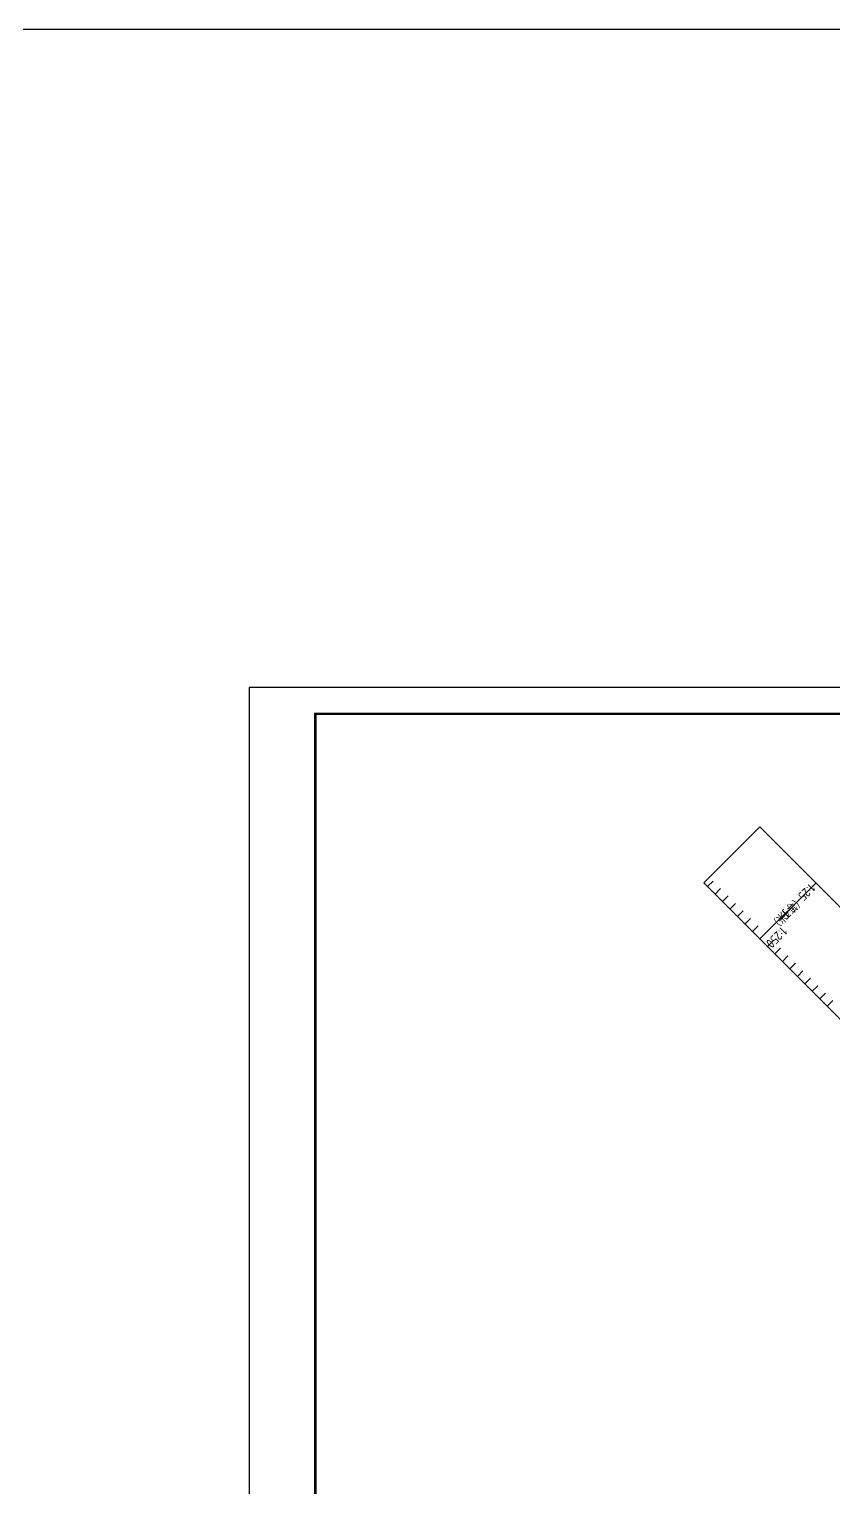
# Model space of a CAD drawing. Header units: millimetres. Extents: x 38046 to 69892, y 8139 to 15731.
# Drawn here: x 43493 to 43798, y 15179 to 15731 of the extents above; entities that cross this region are included whole.
import ezdxf

# ---------------------------------------------------------------- set-up
doc = ezdxf.new("R2010")
doc.units = ezdxf.units.MM
doc.header["$LTSCALE"] = 1000
doc.header["$MEASUREMENT"] = 0
doc.layers.get('0').update_dxf_attribs({"color": 3})
for name, color, linetype in [('PUB_TEXT', 3, 'Continuous'), ('PUB_TITLE', 4, 'Continuous'), ('图层1', 1, 'Continuous'), ('图层3', 253, 'Continuous')]:
    doc.layers.add(name, color=color, linetype=linetype)
doc.styles.get("Standard").update_dxf_attribs({"font": 'gbenor.shx', "bigfont": 'gbcbig.shx'})

msp = doc.modelspace()

# ---------------------------------------------------------------- linework, layer by layer
msp.add_line((43769.58, 15386.36), (43790.79, 15407.58))
at = {"layer": 'PUB_TITLE'}
msp.add_lwpolyline([(43576.51, 14887.56), (44417.51, 14887.56), (44417.51, 15481.56), (43576.51, 15481.56)], close=True, dxfattribs=at)
at = {"layer": 'PUB_TITLE', "const_width": 1}
msp.add_lwpolyline([(43601.51, 14897.56), (44407.51, 14897.56), (44407.51, 15471.56), (43601.51, 15471.56)], close=True, dxfattribs=at)
at = {"layer": '图层1'}
msp.add_lwpolyline([(43967.57, 15188.37), (43748.36, 15407.58), (43769.58, 15428.79), (44009.99, 15188.37), (43769.58, 14947.96), (43748.36, 14969.17), (43967.57, 15188.37)], dxfattribs=at)
at = {"layer": '图层3'}
for p, q in [((43749.78, 15406.16), (43751.9, 15408.28)), ((43752.61, 15403.33), (43754.73, 15405.45)), ((43755.43, 15400.5), (43757.56, 15402.63)), ((43758.26, 15397.68), (43760.38, 15399.8)), ((43761.09, 15394.85), (43763.21, 15396.97)), ((43763.92, 15392.02), (43766.04, 15394.14)), ((43766.75, 15389.19), (43768.87, 15391.31)), ((43772.4, 15383.53), (43774.53, 15385.66)), ((43775.23, 15380.71), (43777.35, 15382.83)), ((43778.06, 15377.88), (43780.18, 15380)), ((43780.89, 15375.05), (43783.01, 15377.17)), ((43783.72, 15372.22), (43785.84, 15374.34)), ((43786.55, 15369.39), (43788.67, 15371.51)), ((43789.38, 15366.56), (43791.5, 15368.68)), ((43792.2, 15363.74), (43794.33, 15365.86)), ((43795.03, 15360.91), (43797.15, 15363.03))]:
    msp.add_line(p, q, dxfattribs=at)
at = {"layer": '图层3', "color": 1}
msp.add_lwpolyline([(39698.92, 15730.65), (45165.72, 15730.65), (45165.72, 14657.51), (39698.92, 14657.51)], close=True, dxfattribs=at)

# ---------------------------------------------------------------- texts
at = {"layer": 'PUB_TEXT'}
for s, height, p in [('1:25', 3.5, (43788.35, 15407.68)), ('（等于', 3.376, (43783.82, 15403.15)), ('米）', 3.376, (43777.57, 15396.9)), ('1', 3.5, (43778.6, 15397.93)), ('1:250', 3.5, (43777.75, 15391.28))]:
    msp.add_text(s, height=height, rotation=225, dxfattribs=at).set_placement(p)

doc.saveas('drawing.dxf')
